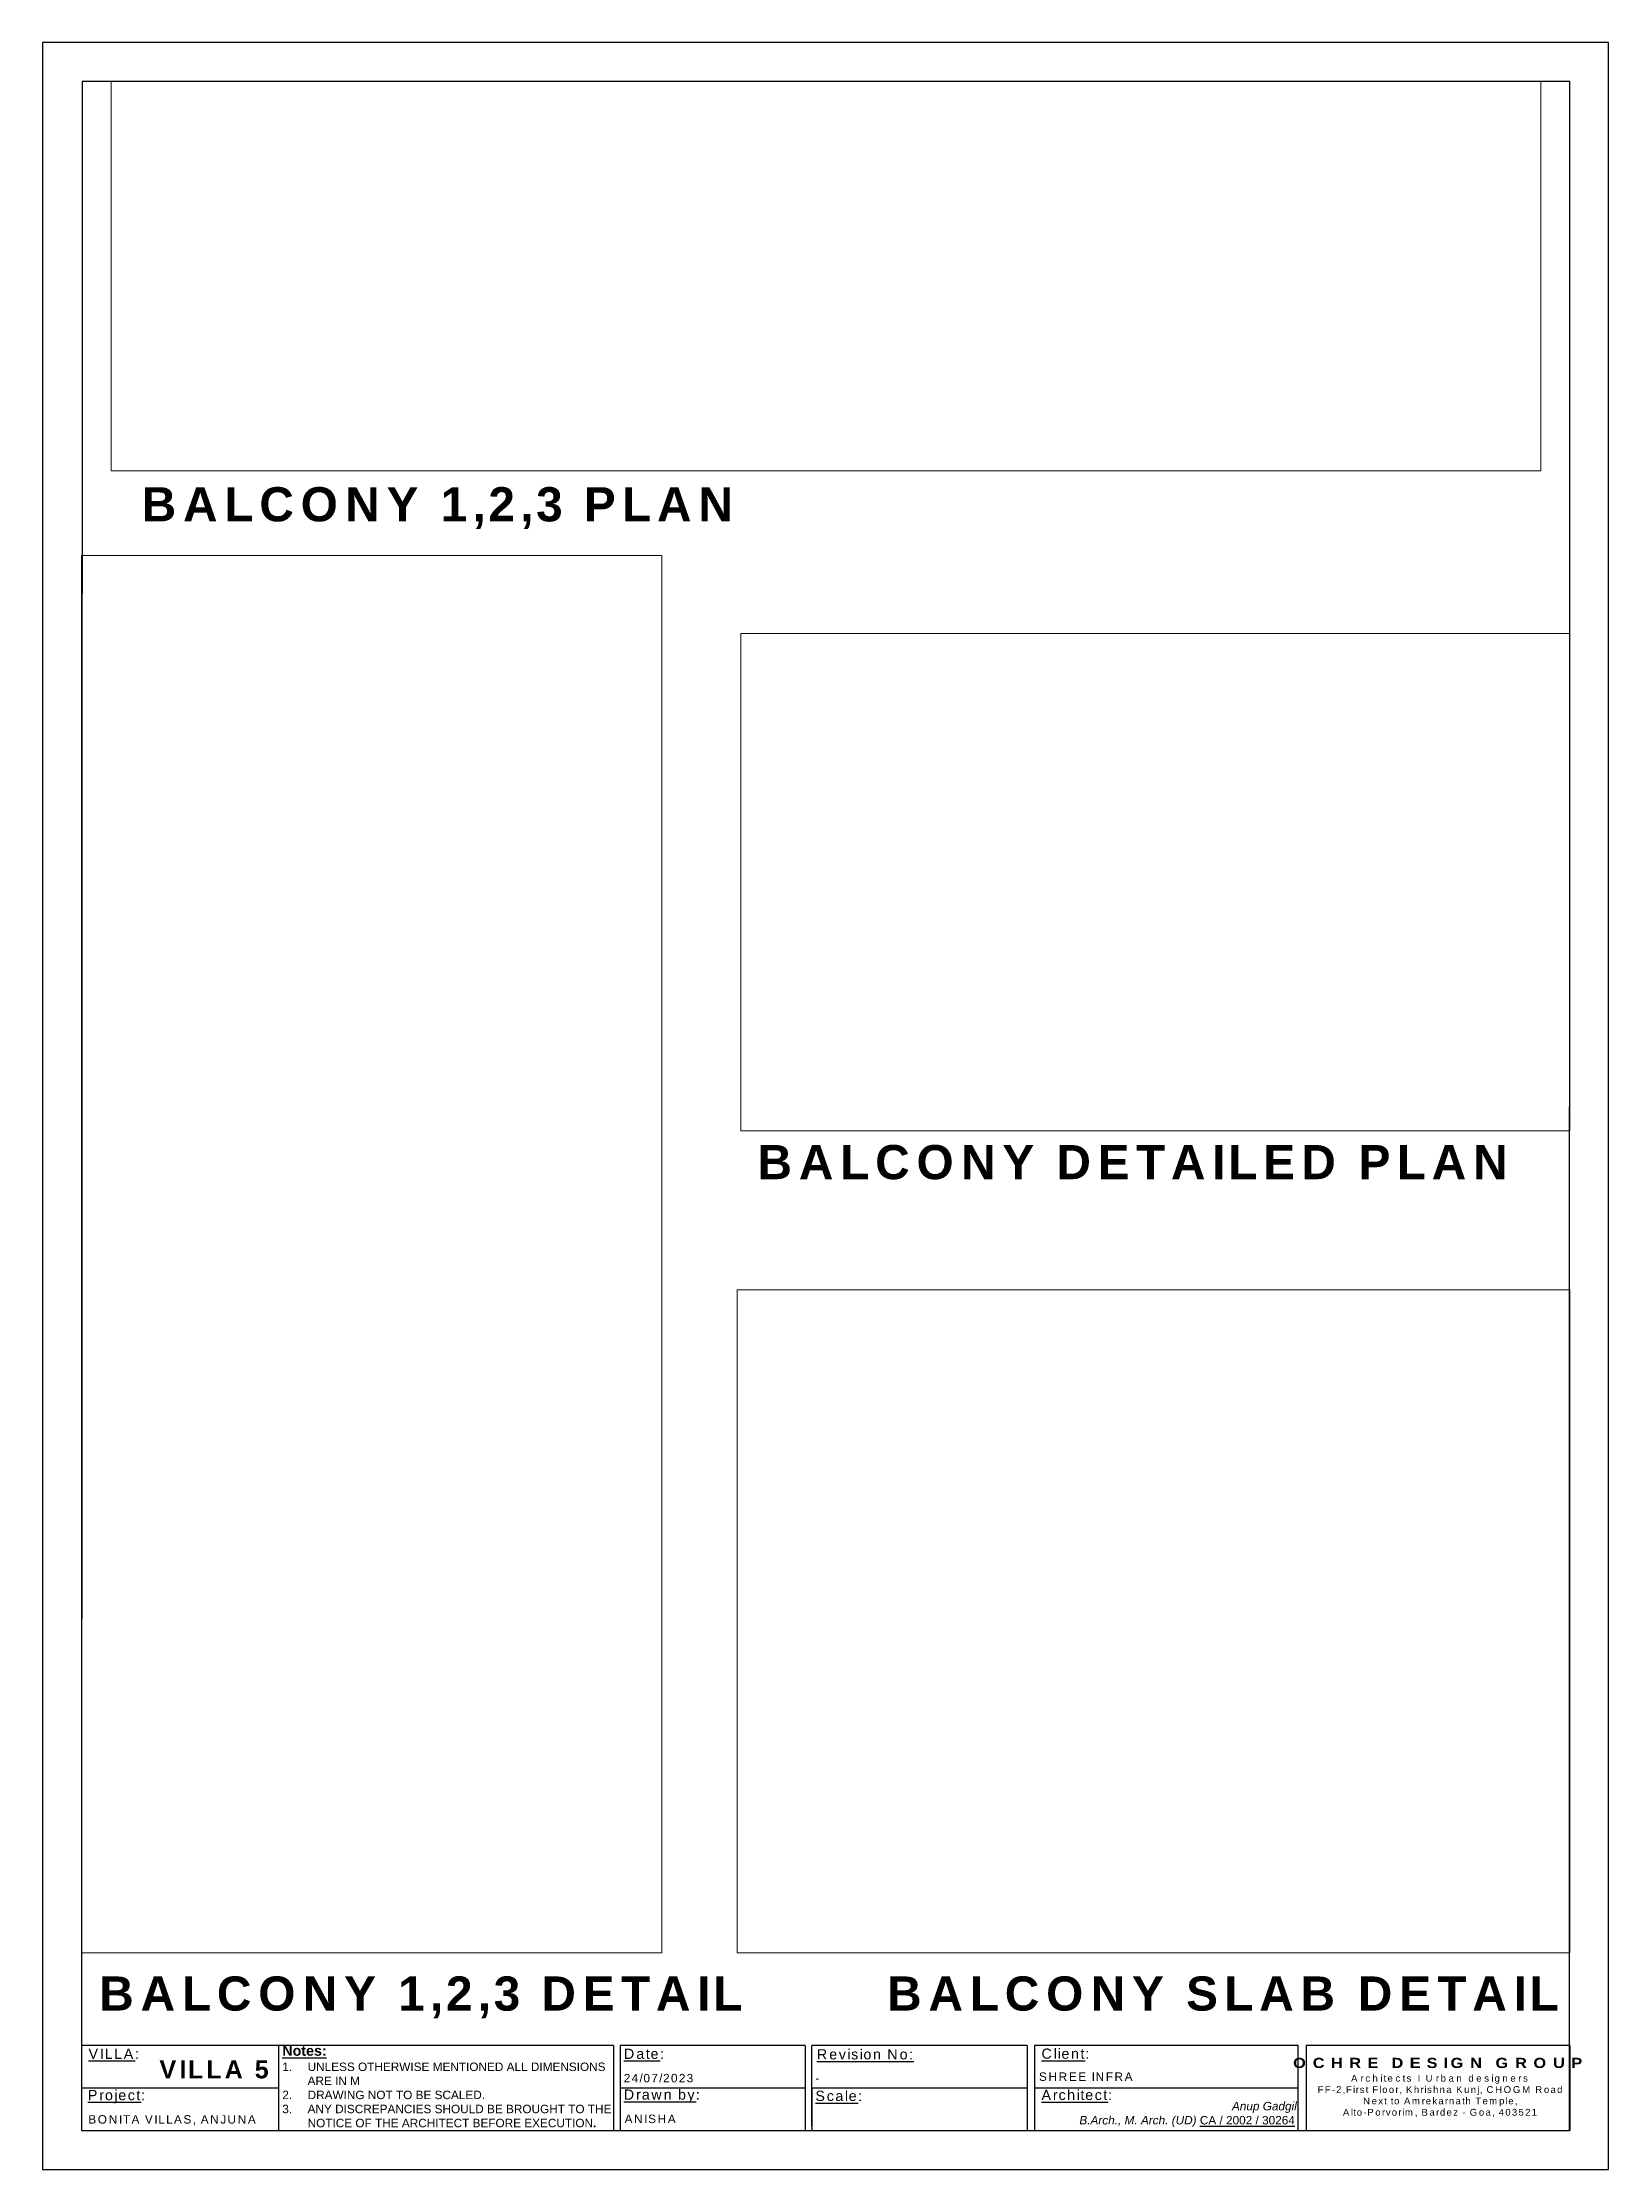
# Paper-space layout 'DETAILS_SECOND FLOOR' of a CAD drawing. Header units: millimetres. Extents: x 160 to 254, y 68 to 196.
import ezdxf

# ---------------------------------------------------------------- set-up
doc = ezdxf.new("R2010")
doc.units = ezdxf.units.MM
doc.header["$LTSCALE"] = 0.01
doc.header["$MEASUREMENT"] = 0
doc.styles.get("Standard").update_dxf_attribs({"font": 'arial.ttf'})

psp = doc.layouts.new('DETAILS_SECOND FLOOR')

# ---------------------------------------------------------------- linework, layer by layer
at = {"lineweight": 25}
for p, q in [((194.19, 75.57), (162.09, 75.57)), ((162.09, 75.57), (162.09, 70.45)), ((174, 70.45), (174, 75.57)), ((194.19, 75.57), (194.19, 70.45)), ((194.19, 75.57), (194.19, 70.45)), ((205.75, 75.57), (194.58, 75.57)), ((194.58, 75.57), (194.58, 70.45)), ((205.75, 75.57), (205.75, 70.45)), ((219.14, 75.57), (206.14, 75.57)), ((206.14, 70.7), (206.14, 75.57)), ((219.14, 75.57), (219.14, 70.45)), ((251.87, 75.57), (235.96, 75.57)), ((235.96, 75.57), (235.96, 70.45)), ((251.87, 75.57), (251.87, 70.45)), ((162.09, 73.01), (174, 73.01)), ((194.58, 73.01), (205.75, 73.01)), ((206.14, 73.01), (219.14, 73.01)), ((206.14, 73.01), (206.14, 70.45)), ((219.58, 73.01), (235.49, 73.01))]:
    psp.add_line(p, q, dxfattribs=at)
for points in [[(159.74, 196.42), (159.74, 68.09), (254.2, 68.09), (254.2, 196.42)], [(162.13, 194.06), (162.09, 70.45), (251.85, 70.45), (251.88, 194.06)], [(235.49, 75.57), (219.58, 75.57), (219.58, 70.45), (235.49, 70.45)]]:
    psp.add_lwpolyline(points, close=True, dxfattribs=at)
for points in [[(162.09, 70.45), (172.9, 70.45)], [(194.58, 70.45), (205.75, 70.45)], [(206.14, 70.45), (219.14, 70.45)], [(235.96, 70.45), (251.87, 70.45)]]:
    psp.add_lwpolyline(points, dxfattribs=at)

# ---------------------------------------------------------------- texts
at = {"attachment_point": 1}
for s, width, gutter_width, insert, char_height in [('{\\fArial|b1|i0|c0|p34;\\T1.2;BALCONY 1,2,3 PLAN}', 80.5852, 16.1, (165.72, 169.59), 2.0602), ('{\\fArial|b1|i0|c0|p34;\\T1.2;BALCONY DETAILED PLAN}', 80.5852, 16.1, (202.87, 129.9), 2.0602), ('{\\fArial|b1|i0|c0|p34;\\T1.2;BALCONY 1,2,3 DETAIL}', 80.5852, 16.1, (163.16, 79.74), 2.0602), ('{\\fArial|b1|i0|c0|p34;\\T1.2;BALCONY SLAB DETAIL}', 80.5852, 16.1, (210.69, 79.74), 2.0602), ('{\\T1.2;\\LVILLA\\l:}', 15.0911, 3.98, (162.51, 75.38), 0.6157), ('{\\fArial|b1|i0|c0|p34;\\T1.2;VILLA 5}', 42.3571, 8.46, (166.79, 74.67), 1.0829), ('{\\fArial|b1|i0|c0|p34;\\H1.2099x;\\LNotes:\\fArial|b0|i0|c0|p34;\\H0.8265x;\\l\\P\\pxi-3,l3,ql,t3;1.^IUNLESS OTHERWISE MENTIONED ALL DIMENSIONS ARE IN M\\P2.^IDRAWING NOT TO BE SCALED.\\P3.^IANY DISCREPANCIES SHOULD BE BROUGHT TO THE NOTICE OF THE ARCHITECT BEFORE EXECUTION\\fLucida Grande|b1|i0|c0|p2;.}', 19.9607, 3.98, (174.2, 75.57), 0.50891), ('{\\T1.2;\\LDate\\l:}', 15.0911, 3.98, (194.81, 75.38), 0.6157), ('{\\T1.2;\\LRevision No:}', 15.0911, 3.98, (206.45, 75.35), 0.6157), ('{\\T1.2;\\LClient\\l:}', 15.0911, 3.98, (220, 75.39), 0.6157), ('\\pxqc;{\\fArial Black|b1|i0|c0|p34;\\T1.55;OCHRE DESIGN GROUP\\P\\fArial|b0|i0|c0|p34;\\H0.6667x;\\T1.5;Architects I Urban designers\\H0.75x;\\T1;\\P\\H1.333x;\\T1.25;FF-2,First Floor, Khrishna Kunj, CHOGM Road\\PNext to Amrekarnath Temple,\\PAlto-Porvorim, Bardez - Goa, 403521}', 25.2794, 3.98, (231.44, 74.83), 0.6157), ('{\\T1.2;24/07/2023}', 15.0911, 3.98, (194.8, 73.86), 0.5089), ('{\\T1.2;-}', 15.0911, 3.98, (206.36, 73.86), 0.509), ('{\\T1.2;SHREE INFRA}', 15.0911, 3.98, (219.85, 73.95), 0.5089), ('{\\T1.2;\\LProject\\l:}', 15.0911, 3.98, (162.47, 72.89), 0.6157), ('{\\T1.2;\\LDrawn by\\fLucida Grande|b0|i0|c0|p2;\\l:}', 15.0911, 3.98, (194.8, 72.92), 0.6157), ('{\\T1.2;\\LScale\\l:}', 15.0911, 3.98, (206.36, 72.84), 0.6157), ('{\\T1.2;\\LArchitect\\l:}', 15.0911, 3.98, (220, 72.9), 0.6157), ('\\pxqr;{\\fArial|b0|i1|c0|p34;\\H0.8265x;\\C5;Anup Gadgil\\fArial|b0|i0|c0|p34; \\P\\pql;\\fArial|b0|i1|c0|p34;          B.Arch., M. Arch. (UD) \\fArial|b0|i0|c0|p34;\\LCA / 2002 / 30264\\l  }', 15.0911, 3.98, (220.31, 72.17), 0.61574), ('{\\T1.2;BONITA VILLAS, ANJUNA}', 19.9062, 3.98, (162.5, 71.37), 0.5089), ('{\\T1.2;ANISHA }', 15.0911, 3.98, (194.85, 71.4), 0.5089)]:
    psp.add_mtext_dynamic_manual_height_columns(s, width=width, gutter_width=gutter_width, heights=[0], dxfattribs=dict(at, insert=insert, char_height=char_height))

# ---------------------------------------------------------------- viewports
at = {"layer": '0', "view_target_point": (367674.532, 231693.518)}
for center, size, view_center_point, view_height, status in [((207, 182.32), (86.24, 23.4832), (578117.836, -560592.799), 2348.32014, 4), ((226.87, 145.76), (50, 30), (575910.858, -524334.652), 1500.00117, 5), ((226.75, 101.16), (50.23, 40), (583963.347, -532554.11), 799.99951, 3)]:
    psp.add_viewport(center=center, size=size, view_center_point=view_center_point, view_height=view_height, status=status, dxfattribs=at)
psp.add_viewport(center=(179.59, 123.31), size=(35, 84.298), view_center_point=(583999.748, -531345.118), view_height=4214.8909, dxfattribs=at)

doc.saveas('drawing.dxf')
